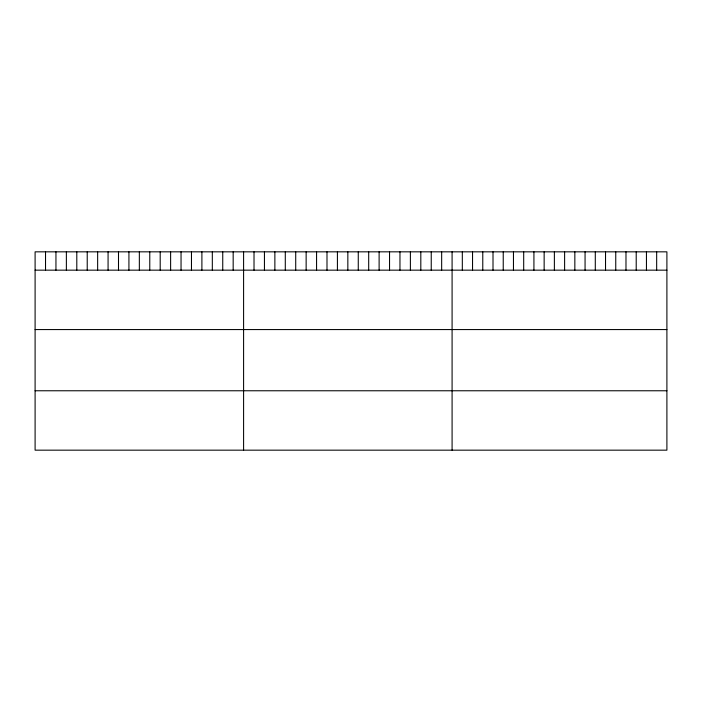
<?xml version="1.0" encoding="UTF-8"?>
<svg xmlns="http://www.w3.org/2000/svg" width="702" height="702" viewBox="0 0 702 702"><rect width="100%" height="100%" fill="white"/><g stroke="black" fill="none" stroke-linecap="round" stroke-linejoin="round"><path stroke-width="1.05" d="M666.9 270.156L666.9 450.166L35.1 450.166L35.1 251.834L666.9 251.834L666.9 270.156L35.1 270.156M35.1 329.563L666.9 329.563M35.1 390.768L666.9 390.768M656.668 251.834L656.668 270.156M646.445 251.834L646.445 270.156M636.214 251.834L636.214 270.156M625.982 251.834L625.982 270.156M615.751 251.834L615.751 270.156M605.528 251.834L605.528 270.156M595.296 251.834L595.296 270.156M585.064 251.834L585.064 270.156M574.841 251.834L574.841 270.156M564.61 251.834L564.61 270.156M554.378 251.834L554.378 270.156M544.147 251.834L544.147 270.156M533.924 251.834L533.924 270.156M523.692 251.834L523.692 270.156M513.46 251.834L513.46 270.156M503.237 251.834L503.237 270.156M493.006 251.834L493.006 270.156M482.774 251.834L482.774 270.156M472.543 251.834L472.543 270.156M462.32 251.834L462.32 270.156M452.088 251.834L452.088 450.166M441.663 251.834L441.663 270.156M431.239 251.834L431.239 270.156M420.814 251.834L420.814 270.156M410.389 251.834L410.389 270.156M399.964 251.834L399.964 270.156M389.54 251.834L389.54 270.156M379.115 251.834L379.115 270.156M368.69 251.834L368.69 270.156M358.266 251.834L358.266 270.156M347.841 251.834L347.841 270.156M337.416 251.834L337.416 270.156M326.992 251.834L326.992 270.156M316.567 251.834L316.567 270.156M306.142 251.834L306.142 270.156M295.717 251.834L295.717 270.156M285.293 251.834L285.293 270.156M274.868 251.834L274.868 270.156M264.443 251.834L264.443 270.156M254.019 251.834L254.019 270.156M243.594 251.834L243.594 450.166M233.169 251.834L233.169 270.156M222.745 251.834L222.745 270.156M212.32 251.834L212.32 270.156M201.895 251.834L201.895 270.156M191.47 251.834L191.47 270.156M181.046 251.834L181.046 270.156M170.621 251.834L170.621 270.156M160.196 251.834L160.196 270.156M149.772 251.834L149.772 270.156M139.347 251.834L139.347 270.156M128.922 251.834L128.922 270.156M118.498 251.834L118.498 270.156M108.073 251.834L108.073 270.156M97.648 251.834L97.648 270.156M87.224 251.834L87.224 270.156M76.799 251.834L76.799 270.156M66.374 251.834L66.374 270.156M55.949 251.834L55.949 270.156M45.525 251.834L45.525 270.156"/></g></svg>
